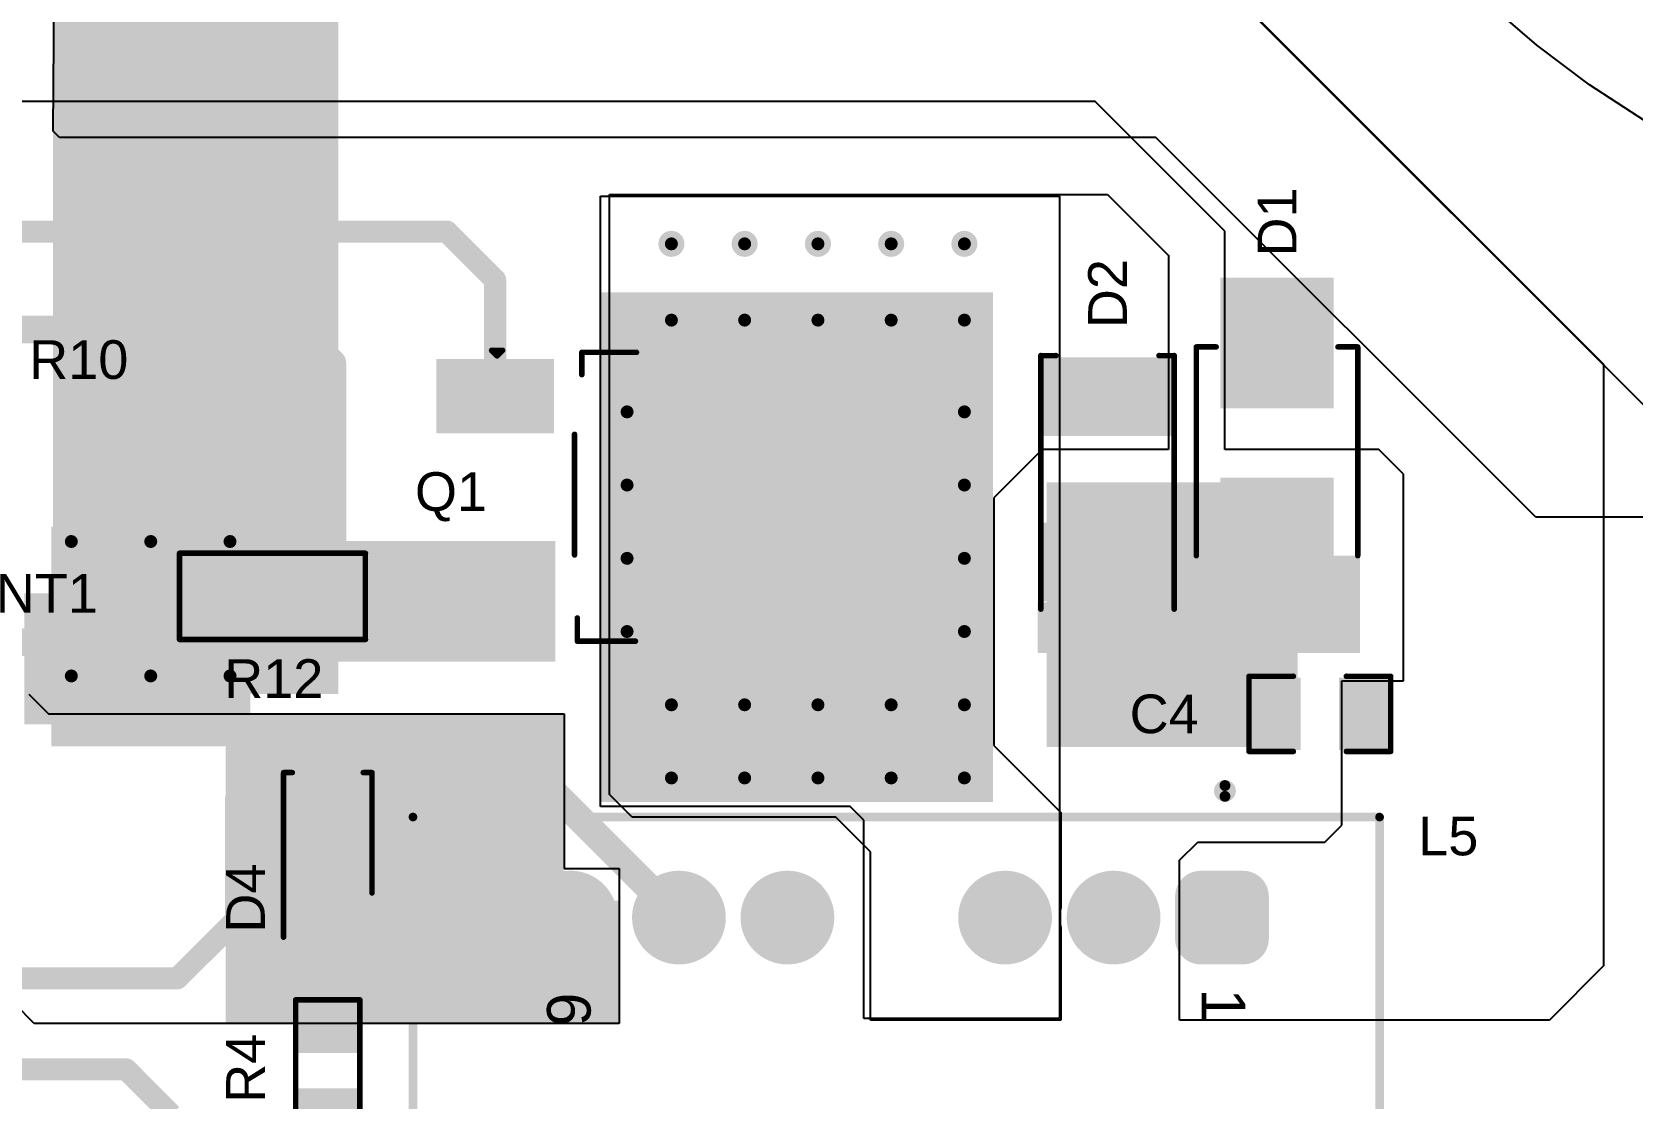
# Model space of a CAD drawing. Header units: inches. Extents: x 0 to 207, y -1 to 213.
# Drawn here: x 0.572 to 2.02, y -0.173 to 0.792 of the extents above; entities that cross this region are included whole.
import ezdxf

# ---------------------------------------------------------------- set-up
doc = ezdxf.new("R2010")
doc.units = ezdxf.units.IN
doc.header["$MEASUREMENT"] = 0
for name, color, linetype in [('Bottom Layer', 5, 'Continuous'), ('Bottom Solder', 6, 'Continuous'), ('Multi-Layer', 9, 'Continuous'), ('Pad Holes', 156, 'Continuous'), ('Top Layer', 1, 'Continuous'), ('Top Overlay', 2, 'Continuous'), ('Top Paste', 8, 'Continuous'), ('Top Solder', 216, 'Continuous'), ('Via Holes', 16, 'Continuous')]:
    doc.layers.add(name, color=color, linetype=linetype)
doc.styles.add('Arial', font='', dxfattribs={"height": 0.2})
doc.styles.get('Arial').set_extended_font_data('Arial')

# ---------------------------------------------------------------- blocks, each defined once
blk = doc.blocks.new('R___1206_22')
at = {"layer": 'Top Layer'}
for points in [[(-0.08, 0.035), (-0.02, 0.035), (-0.02, -0.035), (-0.08, -0.035)], [(0.02, 0.035), (0.08, 0.035), (0.08, -0.035), (0.02, -0.035)]]:
    blk.add_hatch(color=1, dxfattribs=at).paths.add_polyline_path(points)
at = {"layer": 'Top Paste'}
for points in [[(-0.08, 0.035), (-0.02, 0.035), (-0.02, -0.035), (-0.08, -0.035)], [(0.02, 0.035), (0.08, 0.035), (0.08, -0.035), (0.02, -0.035)]]:
    blk.add_hatch(color=8, dxfattribs=at).paths.add_polyline_path(points)
at = {"layer": 'Top Solder'}
for points in [[(-0.084, 0.039), (-0.016, 0.039), (-0.016, -0.039), (-0.084, -0.039)], [(0.016, 0.039), (0.084, 0.039), (0.084, -0.039), (0.016, -0.039)]]:
    blk.add_hatch(color=216, dxfattribs=at).paths.add_polyline_path(points)
at = {"layer": 'Top Overlay', "const_width": 0.005}
for points in [[(-0.084, 0.039), (0.084, 0.039)], [(-0.084, -0.039), (-0.084, 0.039)], [(0.084, -0.039), (0.084, 0.039)], [(-0.084, -0.039), (0.084, -0.039)]]:
    blk.add_lwpolyline(points, dxfattribs=at)
at = {"layer": 'Top Overlay', "const_width": 0.0025}
for points in [[(-0.0853, 0.039, 1), (-0.0828, 0.039, 1)], [(-0.0853, 0.039, 1), (-0.0828, 0.039, 1)], [(0.0828, 0.039, 1), (0.0853, 0.039, 1)], [(0.0828, 0.039, 1), (0.0853, 0.039, 1)], [(-0.0853, -0.039, 1), (-0.0828, -0.039, 1)], [(-0.0853, -0.039, 1), (-0.0828, -0.039, 1)], [(0.0828, -0.039, 1), (0.0853, -0.039, 1)], [(0.0828, -0.039, 1), (0.0853, -0.039, 1)]]:
    blk.add_lwpolyline(points, format="xyb", close=True, dxfattribs=at)
blk = doc.blocks.new('RES_0805_30')
at = {"layer": 'Top Layer'}
for points in [[(-0.06, 0.025), (-0.02, 0.025), (-0.02, -0.025), (-0.06, -0.025)], [(0.02, 0.025), (0.06, 0.025), (0.06, -0.025), (0.02, -0.025)]]:
    blk.add_hatch(color=1, dxfattribs=at).paths.add_polyline_path(points)
at = {"layer": 'Top Paste'}
for points in [[(-0.06, 0.025), (-0.02, 0.025), (-0.02, -0.025), (-0.06, -0.025)], [(0.02, 0.025), (0.06, 0.025), (0.06, -0.025), (0.02, -0.025)]]:
    blk.add_hatch(color=8, dxfattribs=at).paths.add_polyline_path(points)
at = {"layer": 'Top Solder'}
for points in [[(-0.064, 0.029), (-0.016, 0.029), (-0.016, -0.029), (-0.064, -0.029)], [(0.016, 0.029), (0.064, 0.029), (0.064, -0.029), (0.016, -0.029)]]:
    blk.add_hatch(color=216, dxfattribs=at).paths.add_polyline_path(points)
at = {"layer": 'Top Overlay', "const_width": 0.005}
for points in [[(-0.064, 0.029), (-0.064, -0.029)], [(-0.064, 0.029), (0.064, 0.029)], [(0.064, 0.029), (0.064, -0.029)], [(-0.064, -0.029), (0.064, -0.029)]]:
    blk.add_lwpolyline(points, dxfattribs=at)
at = {"layer": 'Top Overlay', "const_width": 0.0025}
for points in [[(-0.06525, 0.029, 1), (-0.06275, 0.029, 1)], [(-0.06525, 0.029, 1), (-0.06275, 0.029, 1)], [(0.06275, 0.029, 1), (0.06525, 0.029, 1)], [(0.06275, 0.029, 1), (0.06525, 0.029, 1)], [(-0.06525, -0.029, 1), (-0.06275, -0.029, 1)], [(-0.06525, -0.029, 1), (-0.06275, -0.029, 1)], [(0.06275, -0.029, 1), (0.06525, -0.029, 1)], [(0.06275, -0.029, 1), (0.06525, -0.029, 1)]]:
    blk.add_lwpolyline(points, format="xyb", close=True, dxfattribs=at)
blk = doc.blocks.new('TO_252_2L_34')
at = {"layer": 'Top Layer'}
for points in [[(-0.1378, 0.2736), (0.1378, 0.2736), (0.1378, -0.002), (-0.1378, -0.002)], [(-0.1201, -0.0866), (-0.061, -0.0866), (-0.061, -0.185), (-0.1201, -0.185)], [(0.061, -0.0866), (0.1201, -0.0866), (0.1201, -0.185), (0.061, -0.185)]]:
    blk.add_hatch(color=1, dxfattribs=at).paths.add_polyline_path(points)
at = {"layer": 'Top Paste'}
for points in [[(-0.1378, 0.2736), (0.1378, 0.2736), (0.1378, -0.002), (-0.1378, -0.002)], [(-0.1201, -0.0866), (-0.061, -0.0866), (-0.061, -0.185), (-0.1201, -0.185)], [(0.061, -0.0866), (0.1201, -0.0866), (0.1201, -0.185), (0.061, -0.185)]]:
    blk.add_hatch(color=8, dxfattribs=at).paths.add_polyline_path(points)
at = {"layer": 'Top Solder'}
for points in [[(-0.1418, 0.2776), (0.1418, 0.2776), (0.1418, -0.006), (-0.1418, -0.006)], [(-0.1241, -0.0826), (-0.057, -0.0826), (-0.057, -0.189), (-0.1241, -0.189)], [(0.057, -0.0826), (0.1241, -0.0826), (0.1241, -0.189), (0.057, -0.189)]]:
    blk.add_hatch(color=216, dxfattribs=at).paths.add_polyline_path(points)
at = {"layer": 'Top Overlay', "const_width": 0.005}
for points in [[(-0.1302, -0.0574), (-0.1302, -0.008)], [(0.131, -0.0615), (0.131, -0.0089)], [(-0.11, -0.0574), (-0.1302, -0.0574)], [(0.053, -0.064), (-0.056, -0.064)], [(0.131, -0.0615), (0.11, -0.0615)], [(-0.127, -0.134), (-0.132, -0.129)], [(-0.132, -0.139), (-0.132, -0.129)], [(-0.132, -0.139), (-0.127, -0.134)]]:
    blk.add_lwpolyline(points, dxfattribs=at)
at = {"layer": 'Top Overlay', "const_width": 0.0025}
for points in [[(-0.1315, -0.008, 1), (-0.129, -0.008, 1)], [(0.1298, -0.0089, 1), (0.1323, -0.0089, 1)], [(-0.1315, -0.0574, 1), (-0.129, -0.0574, 1)], [(-0.1315, -0.0574, 1), (-0.129, -0.0574, 1)], [(-0.1113, -0.0574, 1), (-0.1088, -0.0574, 1)], [(-0.0573, -0.064, 1), (-0.0548, -0.064, 1)], [(0.0518, -0.064, 1), (0.0543, -0.064, 1)], [(0.1088, -0.0615, 1), (0.1113, -0.0615, 1)], [(0.1298, -0.0615, 1), (0.1323, -0.0615, 1)], [(0.1298, -0.0615, 1), (0.1323, -0.0615, 1)], [(-0.1333, -0.129, 1), (-0.1308, -0.129, 1)], [(-0.1333, -0.129, 1), (-0.1308, -0.129, 1)], [(-0.1333, -0.139, 1), (-0.1308, -0.139, 1)], [(-0.1333, -0.139, 1), (-0.1308, -0.139, 1)], [(-0.1283, -0.134, 1), (-0.1258, -0.134, 1)], [(-0.1283, -0.134, 1), (-0.1258, -0.134, 1)]]:
    blk.add_lwpolyline(points, format="xyb", close=True, dxfattribs=at)
blk = doc.blocks.new('N___T___P___35')
at = {"layer": 'Top Layer'}
for points in [[(-0.015, -0.0744), (0.015, -0.0744), (0.015, 0.044), (-0.015, 0.044)], [(-0.0275, -0.0125), (-0.0275, 0.0125), (-0.0095, 0.0125), (-0.0095, -0.0125)], [(0.0095, -0.0125), (0.0095, 0.0125), (0.0275, 0.0125), (0.0275, -0.0125)]]:
    blk.add_hatch(color=1, dxfattribs=at).paths.add_polyline_path(points)
at = {"layer": 'Top Paste'}
for points in [[(-0.0275, -0.0125), (-0.0275, 0.0125), (-0.0095, 0.0125), (-0.0095, -0.0125)], [(0.0095, -0.0125), (0.0095, 0.0125), (0.0275, 0.0125), (0.0275, -0.0125)]]:
    blk.add_hatch(color=8, dxfattribs=at).paths.add_polyline_path(points)
blk = doc.blocks.new('750343466_36')
at = {"layer": 'Bottom Layer'}
h = blk.add_hatch(color=5, dxfattribs=at)
edge = h.paths.add_edge_path()
edge.add_arc((-0.3745, 0.2753), 0.0192, 270, 360)
edge.add_line((-0.3553, 0.2753), (-0.3553, 0.3137))
edge.add_arc((-0.3745, 0.3137), 0.0192, 0, 90)
edge.add_line((-0.3745, 0.3329), (-0.4129, 0.3329))
edge.add_arc((-0.4129, 0.3137), 0.0192, 90, 180)
edge.add_line((-0.4321, 0.3137), (-0.4321, 0.2753))
edge.add_arc((-0.4129, 0.2753), 0.0192, 180, 270)
edge.add_line((-0.4129, 0.2561), (-0.3745, 0.2561))
h = blk.add_hatch(color=5, dxfattribs=at)
edge = h.paths.add_edge_path()
edge.add_arc((-0.3937, 0.1965), 0.0384, 0, 360)
h = blk.add_hatch(color=5, dxfattribs=at)
edge = h.paths.add_edge_path()
edge.add_arc((-0.3937, 0.0984), 0.0384, 0, 360)
h = blk.add_hatch(color=5, dxfattribs=at)
edge = h.paths.add_edge_path()
edge.add_arc((-0.3937, -0.0984), 0.0384, 0, 360)
h = blk.add_hatch(color=5, dxfattribs=at)
edge = h.paths.add_edge_path()
edge.add_arc((-0.3937, -0.1965), 0.0384, 0, 360)
h = blk.add_hatch(color=5, dxfattribs=at)
edge = h.paths.add_edge_path()
edge.add_arc((-0.3937, -0.2945), 0.0384, 0, 360)
at = {"layer": 'Bottom Solder'}
h = blk.add_hatch(color=6, dxfattribs=at)
edge = h.paths.add_edge_path()
edge.add_arc((-0.3745, 0.2753), 0.0232, 270, 360)
edge.add_line((-0.3513, 0.2753), (-0.3513, 0.3137))
edge.add_arc((-0.3745, 0.3137), 0.0232, 0, 90)
edge.add_line((-0.3745, 0.3369), (-0.4129, 0.3369))
edge.add_arc((-0.4129, 0.3137), 0.0232, 90, 180)
edge.add_line((-0.4361, 0.3137), (-0.4361, 0.2753))
edge.add_arc((-0.4129, 0.2753), 0.0232, 180, 270)
edge.add_line((-0.4129, 0.2521), (-0.3745, 0.2521))
h = blk.add_hatch(color=6, dxfattribs=at)
edge = h.paths.add_edge_path()
edge.add_arc((-0.3937, 0.1965), 0.0424, 0, 360)
h = blk.add_hatch(color=6, dxfattribs=at)
edge = h.paths.add_edge_path()
edge.add_arc((-0.3937, 0.0984), 0.0424, 0, 360)
h = blk.add_hatch(color=6, dxfattribs=at)
edge = h.paths.add_edge_path()
edge.add_arc((-0.3937, -0.0984), 0.0424, 0, 360)
h = blk.add_hatch(color=6, dxfattribs=at)
edge = h.paths.add_edge_path()
edge.add_arc((-0.3937, -0.1965), 0.0424, 0, 360)
h = blk.add_hatch(color=6, dxfattribs=at)
edge = h.paths.add_edge_path()
edge.add_arc((-0.3937, -0.2945), 0.0424, 0, 360)
at = {"layer": 'Multi-Layer'}
h = blk.add_hatch(color=9, dxfattribs=at)
edge = h.paths.add_edge_path()
edge.add_arc((-0.3745, 0.2753), 0.0192, 270, 360)
edge.add_line((-0.3553, 0.2753), (-0.3553, 0.3137))
edge.add_arc((-0.3745, 0.3137), 0.0192, 0, 90)
edge.add_line((-0.3745, 0.3329), (-0.4129, 0.3329))
edge.add_arc((-0.4129, 0.3137), 0.0192, 90, 180)
edge.add_line((-0.4321, 0.3137), (-0.4321, 0.2753))
edge.add_arc((-0.4129, 0.2753), 0.0192, 180, 270)
edge.add_line((-0.4129, 0.2561), (-0.3745, 0.2561))
h = blk.add_hatch(color=9, dxfattribs=at)
edge = h.paths.add_edge_path()
edge.add_arc((-0.3937, 0.1965), 0.0384, 0, 360)
h = blk.add_hatch(color=9, dxfattribs=at)
edge = h.paths.add_edge_path()
edge.add_arc((-0.3937, 0.0984), 0.0384, 0, 360)
h = blk.add_hatch(color=9, dxfattribs=at)
edge = h.paths.add_edge_path()
edge.add_arc((-0.3937, -0.0984), 0.0384, 0, 360)
h = blk.add_hatch(color=9, dxfattribs=at)
edge = h.paths.add_edge_path()
edge.add_arc((-0.3937, -0.1965), 0.0384, 0, 360)
h = blk.add_hatch(color=9, dxfattribs=at)
edge = h.paths.add_edge_path()
edge.add_arc((-0.3937, -0.2945), 0.0384, 0, 360)
at = {"layer": 'Pad Holes'}
h = blk.add_hatch(color=7, dxfattribs=at)
edge = h.paths.add_edge_path()
edge.add_arc((-0.3937, 0.2945), 0.026, 0, 360)
h = blk.add_hatch(color=7, dxfattribs=at)
edge = h.paths.add_edge_path()
edge.add_arc((-0.3937, 0.1965), 0.026, 0, 360)
h = blk.add_hatch(color=7, dxfattribs=at)
edge = h.paths.add_edge_path()
edge.add_arc((-0.3937, 0.0984), 0.026, 0, 360)
h = blk.add_hatch(color=7, dxfattribs=at)
edge = h.paths.add_edge_path()
edge.add_arc((-0.3937, -0.0984), 0.026, 0, 360)
h = blk.add_hatch(color=7, dxfattribs=at)
edge = h.paths.add_edge_path()
edge.add_arc((-0.3937, -0.1965), 0.026, 0, 360)
h = blk.add_hatch(color=7, dxfattribs=at)
edge = h.paths.add_edge_path()
edge.add_arc((-0.3937, -0.2945), 0.026, 0, 360)
at = {"layer": 'Top Layer'}
h = blk.add_hatch(color=1, dxfattribs=at)
edge = h.paths.add_edge_path()
edge.add_arc((-0.3745, 0.2753), 0.0192, 270, 360)
edge.add_line((-0.3553, 0.2753), (-0.3553, 0.3137))
edge.add_arc((-0.3745, 0.3137), 0.0192, 0, 90)
edge.add_line((-0.3745, 0.3329), (-0.4129, 0.3329))
edge.add_arc((-0.4129, 0.3137), 0.0192, 90, 180)
edge.add_line((-0.4321, 0.3137), (-0.4321, 0.2753))
edge.add_arc((-0.4129, 0.2753), 0.0192, 180, 270)
edge.add_line((-0.4129, 0.2561), (-0.3745, 0.2561))
h = blk.add_hatch(color=1, dxfattribs=at)
edge = h.paths.add_edge_path()
edge.add_arc((-0.3937, 0.1965), 0.0384, 0, 360)
h = blk.add_hatch(color=1, dxfattribs=at)
edge = h.paths.add_edge_path()
edge.add_arc((-0.3937, 0.0984), 0.0384, 0, 360)
h = blk.add_hatch(color=1, dxfattribs=at)
edge = h.paths.add_edge_path()
edge.add_arc((-0.3937, -0.0984), 0.0384, 0, 360)
h = blk.add_hatch(color=1, dxfattribs=at)
edge = h.paths.add_edge_path()
edge.add_arc((-0.3937, -0.1965), 0.0384, 0, 360)
h = blk.add_hatch(color=1, dxfattribs=at)
edge = h.paths.add_edge_path()
edge.add_arc((-0.3937, -0.2945), 0.0384, 0, 360)
at = {"layer": 'Top Solder'}
h = blk.add_hatch(color=216, dxfattribs=at)
edge = h.paths.add_edge_path()
edge.add_arc((-0.3745, 0.2753), 0.0232, 270, 360)
edge.add_line((-0.3513, 0.2753), (-0.3513, 0.3137))
edge.add_arc((-0.3745, 0.3137), 0.0232, 0, 90)
edge.add_line((-0.3745, 0.3369), (-0.4129, 0.3369))
edge.add_arc((-0.4129, 0.3137), 0.0232, 90, 180)
edge.add_line((-0.4361, 0.3137), (-0.4361, 0.2753))
edge.add_arc((-0.4129, 0.2753), 0.0232, 180, 270)
edge.add_line((-0.4129, 0.2521), (-0.3745, 0.2521))
h = blk.add_hatch(color=216, dxfattribs=at)
edge = h.paths.add_edge_path()
edge.add_arc((-0.3937, 0.1965), 0.0424, 0, 360)
h = blk.add_hatch(color=216, dxfattribs=at)
edge = h.paths.add_edge_path()
edge.add_arc((-0.3937, 0.0984), 0.0424, 0, 360)
h = blk.add_hatch(color=216, dxfattribs=at)
edge = h.paths.add_edge_path()
edge.add_arc((-0.3937, -0.0984), 0.0424, 0, 360)
h = blk.add_hatch(color=216, dxfattribs=at)
edge = h.paths.add_edge_path()
edge.add_arc((-0.3937, -0.1965), 0.0424, 0, 360)
h = blk.add_hatch(color=216, dxfattribs=at)
edge = h.paths.add_edge_path()
edge.add_arc((-0.3937, -0.2945), 0.0424, 0, 360)
at = {"layer": 'Top Overlay', "const_width": 0.00787}
for points in [[(-0.4846, -0.437), (-0.4846, 0.437)], [(-0.0319, 0.437), (-0.4846, 0.437)], [(0.4996, -0.437), (-0.4846, -0.437)]]:
    blk.add_lwpolyline(points, dxfattribs=at)
at = {"layer": 'Top Overlay'}
for points, const_width in [([(-0.4866, 0.437, 1), (-0.4827, 0.437, 1)], 0.00394), ([(-0.4866, 0.437, 1), (-0.4827, 0.437, 1)], 0.00394), ([(-0.5033, 0.2972, 1), (-0.5132, 0.2972, 1)], 0.00984), ([(-0.5156, 0.2972, 1), (-0.5107, 0.2972, 1)], 0.00492), ([(-0.5058, 0.2972, 1), (-0.5009, 0.2972, 1)], 0.00492), ([(-0.4866, -0.437, 1), (-0.4827, -0.437, 1)], 0.00394), ([(-0.4866, -0.437, 1), (-0.4827, -0.437, 1)], 0.00394)]:
    blk.add_lwpolyline(points, format="xyb", close=True, dxfattribs=dict(at, const_width=const_width))
at = {"layer": 'Top Overlay', "style": 'Arial'}
for s, p in [('1', (-0.3297, 0.2762)), ('6', (-0.326, -0.3158))]:
    blk.add_text(s, height=0.0394, dxfattribs=at).set_placement(p)
blk = doc.blocks.new('SOD_123W_45')
at = {"layer": 'Top Layer'}
for points in [[(-0.0827, 0.0276), (-0.0276, 0.0276), (-0.0276, -0.0276), (-0.0827, -0.0276)], [(0.0276, 0.0276), (0.0827, 0.0276), (0.0827, -0.0276), (0.0276, -0.0276)]]:
    blk.add_hatch(color=1, dxfattribs=at).paths.add_polyline_path(points)
at = {"layer": 'Top Overlay'}
for points in [[(0.09, 0.0419), (0.025, 0.0419), (0.025, 0.0299), (0.09, 0.0299)], [(0.13, 0.0419), (0.085, 0.0419), (0.085, -0.0421), (0.13, -0.0421)], [(0.09, -0.0301), (0.025, -0.0301), (0.025, -0.0421), (0.09, -0.0421)]]:
    blk.add_hatch(color=2, dxfattribs=at).paths.add_polyline_path(points)
at = {"layer": 'Top Paste'}
for points in [[(-0.0827, 0.0276), (-0.0276, 0.0276), (-0.0276, -0.0276), (-0.0827, -0.0276)], [(0.0276, 0.0276), (0.0827, 0.0276), (0.0827, -0.0276), (0.0276, -0.0276)]]:
    blk.add_hatch(color=8, dxfattribs=at).paths.add_polyline_path(points)
at = {"layer": 'Top Solder'}
for points in [[(-0.0867, 0.0316), (-0.0236, 0.0316), (-0.0236, -0.0316), (-0.0867, -0.0316)], [(0.0236, 0.0316), (0.0867, 0.0316), (0.0867, -0.0316), (0.0236, -0.0316)]]:
    blk.add_hatch(color=216, dxfattribs=at).paths.add_polyline_path(points)
at = {"layer": 'Top Overlay', "const_width": 0.005}
for points in [[(-0.059, 0.032), (-0.059, 0.04)], [(-0.045, 0.04), (-0.059, 0.04)], [(0.05, 0.04), (-0.045, 0.04)], [(-0.059, -0.04), (-0.059, -0.032)], [(0.09, -0.04), (-0.059, -0.04)]]:
    blk.add_lwpolyline(points, dxfattribs=at)
at = {"layer": 'Top Overlay', "const_width": 0.0025}
for points in [[(-0.0602, 0.04, 1), (-0.0578, 0.04, 1)], [(-0.0602, 0.04, 1), (-0.0578, 0.04, 1)], [(-0.0602, 0.032, 1), (-0.0578, 0.032, 1)], [(-0.0462, 0.04, 1), (-0.0437, 0.04, 1)], [(-0.0462, 0.04, 1), (-0.0437, 0.04, 1)], [(0.0488, 0.04, 1), (0.0512, 0.04, 1)], [(-0.0602, -0.032, 1), (-0.0578, -0.032, 1)], [(-0.0602, -0.04, 1), (-0.0578, -0.04, 1)], [(-0.0602, -0.04, 1), (-0.0578, -0.04, 1)], [(0.0887, -0.04, 1), (0.0912, -0.04, 1)]]:
    blk.add_lwpolyline(points, format="xyb", close=True, dxfattribs=at)
blk = doc.blocks.new('SMA_DO_214AC__47')
at = {"layer": 'Top Layer'}
for points in [[(-0.1063, 0.0551), (-0.0433, 0.0551), (-0.0433, -0.0551), (-0.1063, -0.0551)], [(0.0433, 0.0551), (0.1063, 0.0551), (0.1063, -0.0551), (0.0433, -0.0551)]]:
    blk.add_hatch(color=1, dxfattribs=at).paths.add_polyline_path(points)
at = {"layer": 'Top Overlay'}
blk.add_hatch(color=2, dxfattribs=at).paths.add_polyline_path([(-0.1572, -0.063), (-0.1112, -0.063), (-0.1112, 0.063), (-0.1572, 0.063)])
at = {"layer": 'Top Paste'}
for points in [[(-0.1063, 0.0551), (-0.0433, 0.0551), (-0.0433, -0.0551), (-0.1063, -0.0551)], [(0.0433, 0.0551), (0.1063, 0.0551), (0.1063, -0.0551), (0.0433, -0.0551)]]:
    blk.add_hatch(color=8, dxfattribs=at).paths.add_polyline_path(points)
at = {"layer": 'Top Solder'}
for points in [[(-0.1103, 0.0591), (-0.0393, 0.0591), (-0.0393, -0.0591), (-0.1103, -0.0591)], [(0.0393, 0.0591), (0.1103, 0.0591), (0.1103, -0.0591), (0.0393, -0.0591)]]:
    blk.add_hatch(color=216, dxfattribs=at).paths.add_polyline_path(points)
at = {"layer": 'Top Overlay', "const_width": 0.005}
for points in [[(-0.1174, 0.0603), (0.1119, 0.0603)], [(0.1119, 0.0603), (0.1119, 0.0466)], [(-0.1174, -0.0603), (0.1119, -0.0603)], [(0.1119, -0.0466), (0.1119, -0.0603)]]:
    blk.add_lwpolyline(points, dxfattribs=at)
at = {"layer": 'Top Overlay', "const_width": 0.0025}
for points in [[(-0.1187, 0.0603, 1), (-0.1162, 0.0603, 1)], [(0.1107, 0.0603, 1), (0.1132, 0.0603, 1)], [(0.1107, 0.0603, 1), (0.1132, 0.0603, 1)], [(0.1107, 0.0466, 1), (0.1132, 0.0466, 1)], [(-0.1187, -0.0603, 1), (-0.1162, -0.0603, 1)], [(0.1107, -0.0466, 1), (0.1132, -0.0466, 1)], [(0.1107, -0.0603, 1), (0.1132, -0.0603, 1)], [(0.1107, -0.0603, 1), (0.1132, -0.0603, 1)]]:
    blk.add_lwpolyline(points, format="xyb", close=True, dxfattribs=at)
blk = doc.blocks.new('SMB__48')
at = {"layer": 'Top Layer'}
for points in [[(-0.1457, -0.0472), (-0.1457, 0.0472), (-0.0354, 0.0472), (-0.0354, -0.0472)], [(0.0354, -0.0472), (0.0354, 0.0472), (0.1457, 0.0472), (0.1457, -0.0472)]]:
    blk.add_hatch(color=1, dxfattribs=at).paths.add_polyline_path(points)
at = {"layer": 'Top Overlay'}
for points in [[(0.102, 0.049), (0.19, 0.049), (0.19, 0.075), (0.102, 0.075)], [(0.147, -0.065), (0.19, -0.065), (0.19, 0.053), (0.147, 0.053)], [(0.102, -0.075), (0.19, -0.075), (0.19, -0.049), (0.102, -0.049)]]:
    blk.add_hatch(color=2, dxfattribs=at).paths.add_polyline_path(points)
at = {"layer": 'Top Paste'}
for points in [[(-0.1457, -0.0472), (-0.1457, 0.0472), (-0.0354, 0.0472), (-0.0354, -0.0472)], [(0.0354, -0.0472), (0.0354, 0.0472), (0.1457, 0.0472), (0.1457, -0.0472)]]:
    blk.add_hatch(color=8, dxfattribs=at).paths.add_polyline_path(points)
at = {"layer": 'Top Solder'}
for points in [[(-0.1497, -0.0512), (-0.1497, 0.0512), (-0.0314, 0.0512), (-0.0314, -0.0512)], [(0.0314, -0.0512), (0.0314, 0.0512), (0.1497, 0.0512), (0.1497, -0.0512)]]:
    blk.add_hatch(color=216, dxfattribs=at).paths.add_polyline_path(points)
at = {"layer": 'Top Overlay', "const_width": 0.005}
for points in [[(0.102, 0.073), (-0.087, 0.073)], [(-0.087, 0.055), (-0.087, 0.073)], [(-0.087, -0.073), (-0.087, -0.055)], [(0.102, -0.073), (-0.087, -0.073)]]:
    blk.add_lwpolyline(points, dxfattribs=at)
at = {"layer": 'Top Overlay', "const_width": 0.0025}
for points in [[(-0.0882, 0.073, 1), (-0.0858, 0.073, 1)], [(-0.0882, 0.073, 1), (-0.0858, 0.073, 1)], [(0.1008, 0.073, 1), (0.1032, 0.073, 1)], [(-0.0882, 0.055, 1), (-0.0858, 0.055, 1)], [(-0.0882, -0.055, 1), (-0.0858, -0.055, 1)], [(-0.0882, -0.073, 1), (-0.0858, -0.073, 1)], [(-0.0882, -0.073, 1), (-0.0858, -0.073, 1)], [(0.1008, -0.073, 1), (0.1032, -0.073, 1)]]:
    blk.add_lwpolyline(points, format="xyb", close=True, dxfattribs=at)
blk = doc.blocks.new('C___0805_72')
at = {"layer": 'Top Layer'}
for points in [[(-0.06, 0.03), (-0.02, 0.03), (-0.02, -0.03), (-0.06, -0.03)], [(0.02, 0.03), (0.06, 0.03), (0.06, -0.03), (0.02, -0.03)]]:
    blk.add_hatch(color=1, dxfattribs=at).paths.add_polyline_path(points)
at = {"layer": 'Top Paste'}
for points in [[(-0.06, 0.03), (-0.02, 0.03), (-0.02, -0.03), (-0.06, -0.03)], [(0.02, 0.03), (0.06, 0.03), (0.06, -0.03), (0.02, -0.03)]]:
    blk.add_hatch(color=8, dxfattribs=at).paths.add_polyline_path(points)
at = {"layer": 'Top Solder'}
for points in [[(-0.0628, 0.0328), (-0.0172, 0.0328), (-0.0172, -0.0328), (-0.0628, -0.0328)], [(0.0172, 0.0328), (0.0628, 0.0328), (0.0628, -0.0328), (0.0172, -0.0328)]]:
    blk.add_hatch(color=216, dxfattribs=at).paths.add_polyline_path(points)
at = {"layer": 'Top Overlay', "const_width": 0.005}
for points in [[(-0.064, -0.034), (-0.064, 0.034)], [(-0.064, 0.034), (-0.024, 0.034)], [(0.024, 0.034), (0.064, 0.034)], [(0.064, -0.034), (0.064, 0.034)], [(-0.064, -0.034), (-0.024, -0.034)], [(0.024, -0.034), (0.064, -0.034)]]:
    blk.add_lwpolyline(points, dxfattribs=at)
at = {"layer": 'Top Overlay', "const_width": 0.0025}
for points in [[(-0.0653, 0.034, 1), (-0.0628, 0.034, 1)], [(-0.0653, 0.034, 1), (-0.0628, 0.034, 1)], [(-0.0253, 0.034, 1), (-0.0227, 0.034, 1)], [(0.0227, 0.034, 1), (0.0253, 0.034, 1)], [(0.0628, 0.034, 1), (0.0653, 0.034, 1)], [(0.0628, 0.034, 1), (0.0653, 0.034, 1)], [(-0.0653, -0.034, 1), (-0.0628, -0.034, 1)], [(-0.0653, -0.034, 1), (-0.0628, -0.034, 1)], [(-0.0253, -0.034, 1), (-0.0227, -0.034, 1)], [(0.0227, -0.034, 1), (0.0253, -0.034, 1)], [(0.0628, -0.034, 1), (0.0653, -0.034, 1)], [(0.0628, -0.034, 1), (0.0653, -0.034, 1)]]:
    blk.add_lwpolyline(points, format="xyb", close=True, dxfattribs=at)

msp = doc.modelspace()

# ---------------------------------------------------------------- hatches: boundary and pattern name
at = {"layer": 'Bottom Layer'}
for points in [[(0.591, 0.193), (0.849, 0.193), (0.849, 1.31), (0.591, 1.31)], [(1.086, 0.0953), (1.441, 0.0953), (1.441, 0.5563), (1.086, 0.5563)], [(0.747, -0.105), (1.053, -0.105), (1.053, 0.175), (0.747, 0.175)], [(0.952, -0.105), (1.103, -0.105), (1.103, 0.006), (0.952, 0.006)]]:
    msp.add_hatch(color=5, dxfattribs=at).paths.add_polyline_path(points)
h = msp.add_hatch(color=5, dxfattribs=at)
edge = h.paths.add_edge_path()
edge.add_arc((1.1501, 0.6003), 0.0118, 0, 360)
h = msp.add_hatch(color=5, dxfattribs=at)
edge = h.paths.add_edge_path()
edge.add_arc((1.2163, 0.6003), 0.0118, 0, 360)
h = msp.add_hatch(color=5, dxfattribs=at)
edge = h.paths.add_edge_path()
edge.add_arc((1.2826, 0.6003), 0.0118, 0, 360)
h = msp.add_hatch(color=5, dxfattribs=at)
edge = h.paths.add_edge_path()
edge.add_arc((1.3488, 0.6003), 0.0118, 0, 360)
h = msp.add_hatch(color=5, dxfattribs=at)
edge = h.paths.add_edge_path()
edge.add_arc((1.415, 0.6003), 0.0118, 0, 360)
h = msp.add_hatch(color=5, dxfattribs=at)
edge = h.paths.add_edge_path()
edge.add_arc((1.1501, 0.5313), 0.0118, 0, 360)
h = msp.add_hatch(color=5, dxfattribs=at)
edge = h.paths.add_edge_path()
edge.add_arc((1.2163, 0.5313), 0.0118, 0, 360)
h = msp.add_hatch(color=5, dxfattribs=at)
edge = h.paths.add_edge_path()
edge.add_arc((1.2826, 0.5313), 0.0118, 0, 360)
h = msp.add_hatch(color=5, dxfattribs=at)
edge = h.paths.add_edge_path()
edge.add_arc((1.3488, 0.5313), 0.0118, 0, 360)
h = msp.add_hatch(color=5, dxfattribs=at)
edge = h.paths.add_edge_path()
edge.add_arc((1.415, 0.5313), 0.0118, 0, 360)
h = msp.add_hatch(color=5, dxfattribs=at)
edge = h.paths.add_edge_path()
edge.add_arc((1.11, 0.4483), 0.0118, 0, 360)
h = msp.add_hatch(color=5, dxfattribs=at)
edge = h.paths.add_edge_path()
edge.add_arc((1.415, 0.4483), 0.0118, 0, 360)
h = msp.add_hatch(color=5, dxfattribs=at)
edge = h.paths.add_edge_path()
edge.add_arc((1.11, 0.3821), 0.0118, 0, 360)
h = msp.add_hatch(color=5, dxfattribs=at)
edge = h.paths.add_edge_path()
edge.add_arc((1.415, 0.3821), 0.0118, 0, 360)
h = msp.add_hatch(color=5, dxfattribs=at)
edge = h.paths.add_edge_path()
edge.add_arc((0.6075, 0.331), 0.0118, 0, 360)
h = msp.add_hatch(color=5, dxfattribs=at)
edge = h.paths.add_edge_path()
edge.add_arc((0.6793, 0.331), 0.0118, 0, 360)
h = msp.add_hatch(color=5, dxfattribs=at)
edge = h.paths.add_edge_path()
edge.add_arc((0.751, 0.331), 0.0118, 0, 360)
h = msp.add_hatch(color=5, dxfattribs=at)
edge = h.paths.add_edge_path()
edge.add_arc((1.11, 0.3158), 0.0118, 0, 360)
h = msp.add_hatch(color=5, dxfattribs=at)
edge = h.paths.add_edge_path()
edge.add_arc((1.415, 0.3158), 0.0118, 0, 360)
h = msp.add_hatch(color=5, dxfattribs=at)
edge = h.paths.add_edge_path()
edge.add_arc((1.11, 0.2496), 0.0118, 0, 360)
h = msp.add_hatch(color=5, dxfattribs=at)
edge = h.paths.add_edge_path()
edge.add_arc((1.415, 0.2496), 0.0118, 0, 360)
h = msp.add_hatch(color=5, dxfattribs=at)
edge = h.paths.add_edge_path()
edge.add_arc((0.6075, 0.2094), 0.0118, 0, 360)
h = msp.add_hatch(color=5, dxfattribs=at)
edge = h.paths.add_edge_path()
edge.add_arc((0.6793, 0.2094), 0.0118, 0, 360)
h = msp.add_hatch(color=5, dxfattribs=at)
edge = h.paths.add_edge_path()
edge.add_arc((0.751, 0.2094), 0.0118, 0, 360)
h = msp.add_hatch(color=5, dxfattribs=at)
edge = h.paths.add_edge_path()
edge.add_arc((1.1501, 0.1833), 0.0118, 0, 360)
h = msp.add_hatch(color=5, dxfattribs=at)
edge = h.paths.add_edge_path()
edge.add_arc((1.2163, 0.1833), 0.0118, 0, 360)
h = msp.add_hatch(color=5, dxfattribs=at)
edge = h.paths.add_edge_path()
edge.add_arc((1.2826, 0.1833), 0.0118, 0, 360)
h = msp.add_hatch(color=5, dxfattribs=at)
edge = h.paths.add_edge_path()
edge.add_arc((1.3488, 0.1833), 0.0118, 0, 360)
h = msp.add_hatch(color=5, dxfattribs=at)
edge = h.paths.add_edge_path()
edge.add_arc((1.415, 0.1833), 0.0118, 0, 360)
h = msp.add_hatch(color=5, dxfattribs=at)
edge = h.paths.add_edge_path()
edge.add_arc((1.1501, 0.1171), 0.0118, 0, 360)
h = msp.add_hatch(color=5, dxfattribs=at)
edge = h.paths.add_edge_path()
edge.add_arc((1.2163, 0.1171), 0.0118, 0, 360)
h = msp.add_hatch(color=5, dxfattribs=at)
edge = h.paths.add_edge_path()
edge.add_arc((1.2826, 0.1171), 0.0118, 0, 360)
h = msp.add_hatch(color=5, dxfattribs=at)
edge = h.paths.add_edge_path()
edge.add_arc((1.3488, 0.1171), 0.0118, 0, 360)
h = msp.add_hatch(color=5, dxfattribs=at)
edge = h.paths.add_edge_path()
edge.add_arc((1.415, 0.1171), 0.0118, 0, 360)
at = {"layer": 'Top Layer'}
h = msp.add_hatch(color=1, dxfattribs=at)
edge = h.paths.add_edge_path()
edge.add_arc((1.1501, 0.6003), 0.0118, 0, 360)
h = msp.add_hatch(color=1, dxfattribs=at)
edge = h.paths.add_edge_path()
edge.add_arc((1.2163, 0.6003), 0.0118, 0, 360)
h = msp.add_hatch(color=1, dxfattribs=at)
edge = h.paths.add_edge_path()
edge.add_arc((1.2826, 0.6003), 0.0118, 0, 360)
h = msp.add_hatch(color=1, dxfattribs=at)
edge = h.paths.add_edge_path()
edge.add_arc((1.3488, 0.6003), 0.0118, 0, 360)
h = msp.add_hatch(color=1, dxfattribs=at)
edge = h.paths.add_edge_path()
edge.add_arc((1.415, 0.6003), 0.0118, 0, 360)
h = msp.add_hatch(color=1, dxfattribs=at)
edge = h.paths.add_edge_path()
edge.add_arc((1.1501, 0.5313), 0.0118, 0, 360)
h = msp.add_hatch(color=1, dxfattribs=at)
edge = h.paths.add_edge_path()
edge.add_arc((1.2163, 0.5313), 0.0118, 0, 360)
h = msp.add_hatch(color=1, dxfattribs=at)
edge = h.paths.add_edge_path()
edge.add_arc((1.2826, 0.5313), 0.0118, 0, 360)
h = msp.add_hatch(color=1, dxfattribs=at)
edge = h.paths.add_edge_path()
edge.add_arc((1.3488, 0.5313), 0.0118, 0, 360)
h = msp.add_hatch(color=1, dxfattribs=at)
edge = h.paths.add_edge_path()
edge.add_arc((1.415, 0.5313), 0.0118, 0, 360)
h = msp.add_hatch(color=1, dxfattribs=at)
edge = h.paths.add_edge_path()
edge.add_arc((1.11, 0.4483), 0.0118, 0, 360)
h = msp.add_hatch(color=1, dxfattribs=at)
edge = h.paths.add_edge_path()
edge.add_arc((1.415, 0.4483), 0.0118, 0, 360)
h = msp.add_hatch(color=1, dxfattribs=at)
edge = h.paths.add_edge_path()
edge.add_arc((1.11, 0.3821), 0.0118, 0, 360)
h = msp.add_hatch(color=1, dxfattribs=at)
edge = h.paths.add_edge_path()
edge.add_arc((1.415, 0.3821), 0.0118, 0, 360)
for points in [[(1.4893, 0.1451), (1.7164, 0.1451), (1.7164, 0.3847), (1.4893, 0.3847)], [(0.5895, 0.1457), (0.7694, 0.1457), (0.7694, 0.3443), (0.5895, 0.3443)], [(1.4893, 0.2311), (1.7449, 0.2311), (1.7449, 0.3434), (1.4893, 0.3434)], [(0.8044, 0.2224), (1.0451, 0.2224), (1.0451, 0.3314), (0.8044, 0.3314)]]:
    msp.add_hatch(color=1, dxfattribs=at).paths.add_polyline_path(points)
h = msp.add_hatch(color=1, dxfattribs=at)
edge = h.paths.add_edge_path()
edge.add_arc((0.6075, 0.331), 0.0118, 0, 360)
h = msp.add_hatch(color=1, dxfattribs=at)
edge = h.paths.add_edge_path()
edge.add_arc((0.6793, 0.331), 0.0118, 0, 360)
h = msp.add_hatch(color=1, dxfattribs=at)
edge = h.paths.add_edge_path()
edge.add_arc((0.751, 0.331), 0.0118, 0, 360)
h = msp.add_hatch(color=1, dxfattribs=at)
edge = h.paths.add_edge_path()
edge.add_arc((1.11, 0.3158), 0.0118, 0, 360)
h = msp.add_hatch(color=1, dxfattribs=at)
edge = h.paths.add_edge_path()
edge.add_arc((1.415, 0.3158), 0.0118, 0, 360)
h = msp.add_hatch(color=1, dxfattribs=at)
edge = h.paths.add_edge_path()
edge.add_arc((1.11, 0.2496), 0.0118, 0, 360)
h = msp.add_hatch(color=1, dxfattribs=at)
edge = h.paths.add_edge_path()
edge.add_arc((1.415, 0.2496), 0.0118, 0, 360)
h = msp.add_hatch(color=1, dxfattribs=at)
edge = h.paths.add_edge_path()
edge.add_arc((0.6075, 0.2094), 0.0118, 0, 360)
h = msp.add_hatch(color=1, dxfattribs=at)
edge = h.paths.add_edge_path()
edge.add_arc((0.6793, 0.2094), 0.0118, 0, 360)
h = msp.add_hatch(color=1, dxfattribs=at)
edge = h.paths.add_edge_path()
edge.add_arc((0.751, 0.2094), 0.0118, 0, 360)
h = msp.add_hatch(color=1, dxfattribs=at)
edge = h.paths.add_edge_path()
edge.add_arc((1.1501, 0.1833), 0.0118, 0, 360)
h = msp.add_hatch(color=1, dxfattribs=at)
edge = h.paths.add_edge_path()
edge.add_arc((1.2163, 0.1833), 0.0118, 0, 360)
h = msp.add_hatch(color=1, dxfattribs=at)
edge = h.paths.add_edge_path()
edge.add_arc((1.2826, 0.1833), 0.0118, 0, 360)
h = msp.add_hatch(color=1, dxfattribs=at)
edge = h.paths.add_edge_path()
edge.add_arc((1.3488, 0.1833), 0.0118, 0, 360)
h = msp.add_hatch(color=1, dxfattribs=at)
edge = h.paths.add_edge_path()
edge.add_arc((1.415, 0.1833), 0.0118, 0, 360)
h = msp.add_hatch(color=1, dxfattribs=at)
edge = h.paths.add_edge_path()
edge.add_arc((1.1501, 0.1171), 0.0118, 0, 360)
h = msp.add_hatch(color=1, dxfattribs=at)
edge = h.paths.add_edge_path()
edge.add_arc((1.2163, 0.1171), 0.0118, 0, 360)
h = msp.add_hatch(color=1, dxfattribs=at)
edge = h.paths.add_edge_path()
edge.add_arc((1.2826, 0.1171), 0.0118, 0, 360)
h = msp.add_hatch(color=1, dxfattribs=at)
edge = h.paths.add_edge_path()
edge.add_arc((1.3488, 0.1171), 0.0118, 0, 360)
h = msp.add_hatch(color=1, dxfattribs=at)
edge = h.paths.add_edge_path()
edge.add_arc((1.415, 0.1171), 0.0118, 0, 360)
at = {"layer": 'Via Holes'}
h = msp.add_hatch(color=7, dxfattribs=at)
edge = h.paths.add_edge_path()
edge.add_arc((1.1501, 0.6003), 0.00591, 0, 360)
h = msp.add_hatch(color=7, dxfattribs=at)
edge = h.paths.add_edge_path()
edge.add_arc((1.2163, 0.6003), 0.00591, 0, 360)
h = msp.add_hatch(color=7, dxfattribs=at)
edge = h.paths.add_edge_path()
edge.add_arc((1.2826, 0.6003), 0.00591, 0, 360)
h = msp.add_hatch(color=7, dxfattribs=at)
edge = h.paths.add_edge_path()
edge.add_arc((1.3488, 0.6003), 0.00591, 0, 360)
h = msp.add_hatch(color=7, dxfattribs=at)
edge = h.paths.add_edge_path()
edge.add_arc((1.415, 0.6003), 0.00591, 0, 360)
h = msp.add_hatch(color=7, dxfattribs=at)
edge = h.paths.add_edge_path()
edge.add_arc((1.1501, 0.5313), 0.00591, 0, 360)
h = msp.add_hatch(color=7, dxfattribs=at)
edge = h.paths.add_edge_path()
edge.add_arc((1.2163, 0.5313), 0.00591, 0, 360)
h = msp.add_hatch(color=7, dxfattribs=at)
edge = h.paths.add_edge_path()
edge.add_arc((1.2826, 0.5313), 0.00591, 0, 360)
h = msp.add_hatch(color=7, dxfattribs=at)
edge = h.paths.add_edge_path()
edge.add_arc((1.3488, 0.5313), 0.00591, 0, 360)
h = msp.add_hatch(color=7, dxfattribs=at)
edge = h.paths.add_edge_path()
edge.add_arc((1.415, 0.5313), 0.00591, 0, 360)
h = msp.add_hatch(color=7, dxfattribs=at)
edge = h.paths.add_edge_path()
edge.add_arc((1.11, 0.4483), 0.00591, 0, 360)
h = msp.add_hatch(color=7, dxfattribs=at)
edge = h.paths.add_edge_path()
edge.add_arc((1.415, 0.4483), 0.00591, 0, 360)
h = msp.add_hatch(color=7, dxfattribs=at)
edge = h.paths.add_edge_path()
edge.add_arc((1.11, 0.3821), 0.00591, 0, 360)
h = msp.add_hatch(color=7, dxfattribs=at)
edge = h.paths.add_edge_path()
edge.add_arc((1.415, 0.3821), 0.00591, 0, 360)
h = msp.add_hatch(color=7, dxfattribs=at)
edge = h.paths.add_edge_path()
edge.add_arc((0.6075, 0.331), 0.00591, 0, 360)
h = msp.add_hatch(color=7, dxfattribs=at)
edge = h.paths.add_edge_path()
edge.add_arc((0.6793, 0.331), 0.00591, 0, 360)
h = msp.add_hatch(color=7, dxfattribs=at)
edge = h.paths.add_edge_path()
edge.add_arc((0.751, 0.331), 0.00591, 0, 360)
h = msp.add_hatch(color=7, dxfattribs=at)
edge = h.paths.add_edge_path()
edge.add_arc((1.11, 0.3158), 0.00591, 0, 360)
h = msp.add_hatch(color=7, dxfattribs=at)
edge = h.paths.add_edge_path()
edge.add_arc((1.415, 0.3158), 0.00591, 0, 360)
h = msp.add_hatch(color=7, dxfattribs=at)
edge = h.paths.add_edge_path()
edge.add_arc((1.11, 0.2496), 0.00591, 0, 360)
h = msp.add_hatch(color=7, dxfattribs=at)
edge = h.paths.add_edge_path()
edge.add_arc((1.415, 0.2496), 0.00591, 0, 360)
h = msp.add_hatch(color=7, dxfattribs=at)
edge = h.paths.add_edge_path()
edge.add_arc((0.6075, 0.2094), 0.00591, 0, 360)
h = msp.add_hatch(color=7, dxfattribs=at)
edge = h.paths.add_edge_path()
edge.add_arc((0.6793, 0.2094), 0.00591, 0, 360)
h = msp.add_hatch(color=7, dxfattribs=at)
edge = h.paths.add_edge_path()
edge.add_arc((0.751, 0.2094), 0.00591, 0, 360)
h = msp.add_hatch(color=7, dxfattribs=at)
edge = h.paths.add_edge_path()
edge.add_arc((1.1501, 0.1833), 0.00591, 0, 360)
h = msp.add_hatch(color=7, dxfattribs=at)
edge = h.paths.add_edge_path()
edge.add_arc((1.2163, 0.1833), 0.00591, 0, 360)
h = msp.add_hatch(color=7, dxfattribs=at)
edge = h.paths.add_edge_path()
edge.add_arc((1.2826, 0.1833), 0.00591, 0, 360)
h = msp.add_hatch(color=7, dxfattribs=at)
edge = h.paths.add_edge_path()
edge.add_arc((1.3488, 0.1833), 0.00591, 0, 360)
h = msp.add_hatch(color=7, dxfattribs=at)
edge = h.paths.add_edge_path()
edge.add_arc((1.415, 0.1833), 0.00591, 0, 360)
h = msp.add_hatch(color=7, dxfattribs=at)
edge = h.paths.add_edge_path()
edge.add_arc((1.1501, 0.1171), 0.00591, 0, 360)
h = msp.add_hatch(color=7, dxfattribs=at)
edge = h.paths.add_edge_path()
edge.add_arc((1.2163, 0.1171), 0.00591, 0, 360)
h = msp.add_hatch(color=7, dxfattribs=at)
edge = h.paths.add_edge_path()
edge.add_arc((1.2826, 0.1171), 0.00591, 0, 360)
h = msp.add_hatch(color=7, dxfattribs=at)
edge = h.paths.add_edge_path()
edge.add_arc((1.3488, 0.1171), 0.00591, 0, 360)
h = msp.add_hatch(color=7, dxfattribs=at)
edge = h.paths.add_edge_path()
edge.add_arc((1.415, 0.1171), 0.00591, 0, 360)

# ---------------------------------------------------------------- linework, layer by layer
at = {"layer": 'Bottom Layer'}
for p, q in [((1.4268, 1.0569), (2.0626, 0.421)), ((0.5912, 0.7023), (0.5931, 1.0549)), ((0.5968, 0.6966), (0.5912, 0.7023)), ((1.5882, 0.6966), (0.5968, 0.6966)), ((1.9317, 0.3531), (1.5882, 0.6966)), ((1.086, 0.6435), (1.501, 0.6435)), ((1.086, 0.0913), (1.086, 0.6435)), ((1.501, 0.6435), (1.501, -0.1006)), ((2.3697, 0.3531), (1.9317, 0.3531)), ((0.569, 0.193), (0.587, 0.175)), ((0.587, 0.175), (1.053, 0.175)), ((1.053, 0.175), (1.053, 0.0352)), ((1.3116, 0.0913), (1.086, 0.0913)), ((1.324, 0.0789), (1.3116, 0.0913)), ((0.574, -0.105), (0.385, 0.084)), ((1.324, -0.1006), (1.324, 0.0789)), ((1.053, 0.0352), (1.103, 0.0352)), ((1.103, 0.0352), (1.103, -0.105)), ((1.501, -0.1006), (1.324, -0.1006)), ((1.103, -0.105), (0.574, -0.105))]:
    msp.add_line(p, q, dxfattribs=at)
at = {"layer": 'Top Layer'}
for p, q in [((1.4286, 1.056), (1.993, 0.4916)), ((1.9326, 0.78), (1.8874, 0.8189)), ((1.9803, 0.7441), (1.9326, 0.78)), ((2.0302, 0.7115), (1.9803, 0.7441)), ((1.5331, 0.729), (-0.058, 0.729)), ((1.6505, 0.6117), (1.5331, 0.729)), ((1.094, 0.102), (1.094, 0.645)), ((1.094, 0.645), (1.5444, 0.645)), ((1.5444, 0.645), (1.6, 0.5895)), ((1.6505, 0.4142), (1.6505, 0.6117)), ((1.6, 0.5895), (1.5996, 0.5883)), ((1.5996, 0.5883), (1.5996, 0.4142)), ((1.993, 0.4916), (1.993, -0.053)), ((1.4852, 0.4142), (1.4415, 0.3706)), ((1.5996, 0.4142), (1.4852, 0.4142)), ((1.7898, 0.4142), (1.6505, 0.4142)), ((1.812, 0.392), (1.7898, 0.4142)), ((1.812, 0.2051), (1.812, 0.392)), ((1.4415, 0.3706), (1.4415, 0.1465)), ((1.7564, 0.0745), (1.7564, 0.2051)), ((1.7564, 0.2051), (1.812, 0.2051)), ((1.4415, 0.1465), (1.5022, 0.0859)), ((1.1146, 0.0815), (1.094, 0.102)), ((1.2988, 0.0815), (1.1146, 0.0815)), ((1.33, 0.0502), (1.2988, 0.0815)), ((1.5022, 0.0859), (1.5022, -0.0003)), ((1.741, 0.059), (1.7564, 0.0745)), ((1.6095, 0.0426), (1.626, 0.059)), ((1.626, 0.059), (1.741, 0.059)), ((1.33, -0.102), (1.33, 0.0502)), ((1.6095, -0.102), (1.6095, 0.0426)), ((1.5022, -0.0003), (1.5015, -0.0028)), ((1.5015, -0.0028), (1.5015, -0.0156)), ((1.5015, -0.0156), (1.5022, -0.0181)), ((1.5022, -0.0181), (1.5022, -0.102)), ((1.993, -0.053), (1.944, -0.102)), ((1.5022, -0.102), (1.33, -0.102)), ((1.944, -0.102), (1.6095, -0.102))]:
    msp.add_line(p, q, dxfattribs=at)
for points, const_width in [([(0.4965, 0.6114), (0.947, 0.6114)], 0.02), ([(0.947, 0.6114), (0.9907, 0.5677)], 0.02), ([(0.9907, 0.4625), (0.9907, 0.5677)], 0.02), ([(0.4965, 0.5228), (0.8132, 0.5228)], 0.025), ([(0.8132, 0.5228), (0.8436, 0.4924)], 0.025), ([(0.8436, 0.3189), (0.8436, 0.4924)], 0.025), ([(0.8436, 0.2775), (0.8558, 0.2653)], 0.025), ([(0.8558, 0.2653), (0.8597, 0.2653)], 0.025), ([(0.8597, 0.2653), (0.8894, 0.2355)], 0.025), ([(0.8894, 0.2355), (0.9248, 0.2355)], 0.025), ([(0.8394, 0.1181), (1.0297, 0.1181)], 0.025), ([(1.0297, 0.1181), (1.157, -0.0092)], 0.025), ([(0.7565, 0.0982), (0.7764, 0.1181)], 0.02), ([(0.7764, 0.1181), (0.8394, 0.1181)], 0.02), ([(0.7565, -0.0111), (0.7565, 0.0982)], 0.02), ([(0.8394, -0.1076), (0.8394, 0.0079)], 0.02), ([(0.7033, -0.0642), (0.7565, -0.0111)], 0.02), ([(0.3256, -0.0642), (0.7033, -0.0642)], 0.02), ([(0.2308, -0.1465), (0.657, -0.1465)], 0.02), ([(0.657, -0.1465), (0.698, -0.1876)], 0.02)]:
    msp.add_lwpolyline(points, dxfattribs=dict(at, const_width=const_width))
for points, const_width in [([(0.942, 0.6114, 1), (0.952, 0.6114, 1)], 0.01), ([(0.942, 0.6114, 1), (0.952, 0.6114, 1)], 0.01), ([(0.9857, 0.5677, 1), (0.9957, 0.5677, 1)], 0.01), ([(0.9857, 0.5677, 1), (0.9957, 0.5677, 1)], 0.01), ([(0.8069, 0.5228, 1), (0.8194, 0.5228, 1)], 0.0125), ([(0.8069, 0.5228, 1), (0.8194, 0.5228, 1)], 0.0125), ([(0.8373, 0.4924, 1), (0.8498, 0.4924, 1)], 0.0125), ([(0.8373, 0.4924, 1), (0.8498, 0.4924, 1)], 0.0125), ([(0.9857, 0.4625, 1), (0.9957, 0.4625, 1)], 0.01), ([(0.8373, 0.3189, 1), (0.8498, 0.3189, 1)], 0.0125), ([(0.8373, 0.2775, 1), (0.8498, 0.2775, 1)], 0.0125), ([(0.8496, 0.2653, 1), (0.8621, 0.2653, 1)], 0.0125), ([(0.8496, 0.2653, 1), (0.8621, 0.2653, 1)], 0.0125), ([(0.8534, 0.2653, 1), (0.8659, 0.2653, 1)], 0.0125), ([(0.8534, 0.2653, 1), (0.8659, 0.2653, 1)], 0.0125), ([(0.8832, 0.2355, 1), (0.8957, 0.2355, 1)], 0.0125), ([(0.8832, 0.2355, 1), (0.8957, 0.2355, 1)], 0.0125), ([(0.9185, 0.2355, 1), (0.931, 0.2355, 1)], 0.0125), ([(0.8332, 0.1181, 1), (0.8457, 0.1181, 1)], 0.0125), ([(1.0234, 0.1181, 1), (1.0359, 0.1181, 1)], 0.0125), ([(1.0234, 0.1181, 1), (1.0359, 0.1181, 1)], 0.0125), ([(0.7714, 0.1181, 1), (0.7814, 0.1181, 1)], 0.01), ([(0.7714, 0.1181, 1), (0.7814, 0.1181, 1)], 0.01), ([(0.8344, 0.1181, 1), (0.8444, 0.1181, 1)], 0.01), ([(0.7515, 0.0982, 1), (0.7615, 0.0982, 1)], 0.01), ([(0.7515, 0.0982, 1), (0.7615, 0.0982, 1)], 0.01), ([(0.8344, 0.0079, 1), (0.8444, 0.0079, 1)], 0.01), ([(1.1507, -0.0092, 1), (1.1632, -0.0092, 1)], 0.0125), ([(0.7515, -0.0111, 1), (0.7615, -0.0111, 1)], 0.01), ([(0.7515, -0.0111, 1), (0.7615, -0.0111, 1)], 0.01), ([(0.6983, -0.0642, 1), (0.7083, -0.0642, 1)], 0.01), ([(0.6983, -0.0642, 1), (0.7083, -0.0642, 1)], 0.01), ([(0.8344, -0.1076, 1), (0.8444, -0.1076, 1)], 0.01), ([(0.652, -0.1465, 1), (0.662, -0.1465, 1)], 0.01), ([(0.652, -0.1465, 1), (0.662, -0.1465, 1)], 0.01)]:
    msp.add_lwpolyline(points, format="xyb", close=True, dxfattribs=dict(at, const_width=const_width))

# ---------------------------------------------------------------- block references
for name, p, rotation in [('SMB__48', (1.6977, 0.4201), 270), ('TO_252_2L_34', (1.1265, 0.3719), 270), ('SMA_DO_214AC__47', (1.5444, 0.3873), 90), ('SOD_123W_45', (0.8394, 0.063), 270), ('750343466_36', (1.3534, -0.4029), 270), ('RES_0805_30', (0.8394, -0.1476), 90)]:
    msp.add_blockref(name, p, dxfattribs=dict(rotation=rotation))
for name, p in [('R___1206_22', (0.7894, 0.2814)), ('N___T___P___35', (0.58, 0.24)), ('C___0805_72', (1.7364, 0.1751))]:
    msp.add_blockref(name, p)

# ---------------------------------------------------------------- texts
at = {"layer": 'Top Overlay', "style": 'Arial'}
for s, p in [('D1', (1.7152, 0.5888)), ('D2', (1.5619, 0.524)), ('D4', (0.7825, -0.0228)), ('R4', (0.7825, -0.1768))]:
    msp.add_text(s, height=0.035, rotation=90, dxfattribs=at).set_placement(p)
for s, p in [('R10', (0.5694, 0.4781)), ('Q1', (0.9182, 0.3587)), ('NT1', (0.5392, 0.2666)), ('R12', (0.7457, 0.1895)), ('C4', (1.5644, 0.1576)), ('L5', (1.8253, 0.0471))]:
    msp.add_text(s, height=0.035, dxfattribs=at).set_placement(p)

doc.saveas('drawing.dxf')
